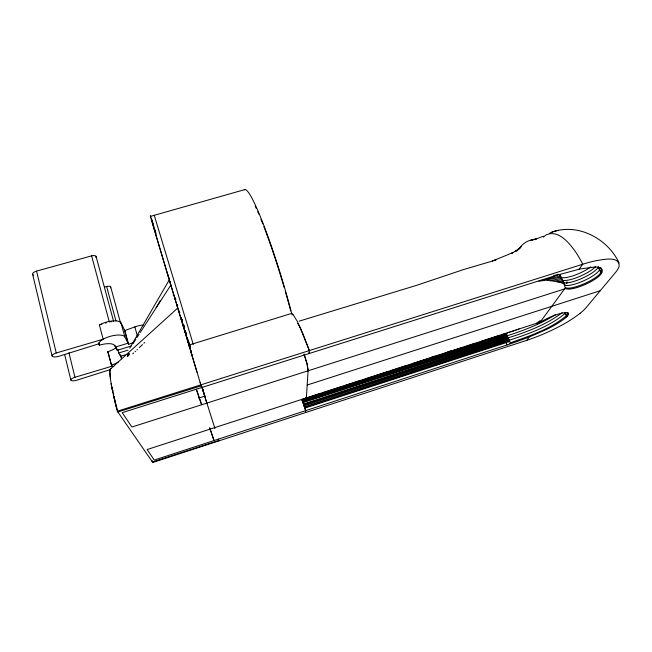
<?xml version="1.0" encoding="UTF-8"?>
<svg xmlns="http://www.w3.org/2000/svg" width="652" height="652" viewBox="0 0 652 652"><rect width="100%" height="100%" fill="white"/><g stroke="black" fill="none" stroke-linecap="round" stroke-linejoin="round"><path stroke-width="0.98" d="M505.944 339.35L508.584 338.323L508.862 339.325M177.76 308.021L110.571 368.918L109.919 371.436L110.18 376.848M308.103 370.825L307.108 364.077L304.158 354.321M560.035 274.777L559.986 275.022A19.853 17.791 15.3 0 0 561.193 277.67L561.233 277.776A19.796 5.086 -24.3 0 0 561.046 278.657M560.753 276.505L559.734 274.622M561.299 277.532L560.687 276.725M109.911 371.558C109.12 370.303 111.794 368.013 110.653 368.845M305.576 412.569L305.69 410.646L301.786 399.293M292.96 314.476L297.239 321.24L302.764 333.335L309.333 350.58L309.154 353.523A21.011 2.396 72.6 0 0 308.885 352.716M306.464 397.859L306.244 398.641L305.503 397.932M173.465 293.889L173.269 295.128M600.313 267.719L599.596 269.806L598.186 266.986M509.864 341.526L510.386 343.229M600.745 267.646L601.674 269.643L600.908 272.446A19.837 4.931 -24.2 0 1 580.174 285.356A19.837 4.931 -24.2 0 1 564.942 285.739L564.885 285.348A19.943 17.889 16.2 0 1 563.76 282.976L563.687 282.829A19.919 17.857 15.9 0 1 562.489 280.303L562.48 280.148A19.878 17.816 15.6 0 1 561.29 277.874L561.641 278.714M563.026 281.582L561.771 278.567M559.986 274.989L559.97 275.03A19.707 5.118 -24.4 0 0 559.84 276.301M562.464 280.197L562.456 280.213A19.788 5.029 -24.3 0 0 562.309 280.686M601.698 272.854L601.437 273.384A19.91 4.923 -24.2 0 1 584.062 284.948A19.91 4.923 -24.2 0 1 565.806 288.534L131.924 427.019L122.217 412.659L554.224 276A20.416 5.306 -23.8 0 1 556.425 275.356L580.272 268.934L595.137 267.002M600.94 272.528L600.924 272.503A19.984 17.922 16.5 0 1 601.429 273.392L600.891 272.454A19.943 17.889 16.2 0 0 599.636 269.895L599.587 269.806A19.919 17.857 15.9 0 0 598.291 267.255L598.373 266.953M129.74 348.144L169.3 279.847L169.553 280.653M156.138 307.76L160.196 300.768M133.041 343.628L135.779 339.39M136.879 337.687L139.072 334.289M140.164 332.593L170.865 285.046M116.838 409.26L117.344 411.216L152.772 462.472L526.792 340.311L529.228 337.002L547.167 329.154A38.444 8.81 -23 0 0 566.401 317.027M540.166 322.129L564.575 288.926M579.09 269.186L582.733 264.239A55.664 13.92 -23.9 0 1 596.882 260.539C603.41 259.635 619.669 255.592 619.131 266.366A65.355 16.333 -23.8 0 1 615.594 272.332L586.295 307.426A58.916 13.594 -23 0 1 580.125 313.286M127.605 355.723L128.909 354.264L127.572 355.699M144.54 342.512L143.88 343.188M142.495 344.574L140.359 346.668M139.284 347.712L139.821 347.19M565.789 312.773A17.531 4.026 -23.2 0 1 565.317 313.253C548.609 327.361 526.539 334.509 506.547 341.183M136.92 349.953L137.376 349.529M135.086 351.656L135.543 351.232M133.701 352.928L132.78 353.775M566.327 317.043L566.914 316.497L566.482 315.715A17.637 14.531 40.2 0 1 566.906 316.505A17.596 3.977 -23.2 0 0 561.967 313.164A17.596 3.977 -23.2 0 0 541.282 321.77L147.14 449.546L154.247 460.059L507.093 344.932A17.205 3.896 -22.5 0 0 508.976 344.289L512.545 343.05M562.146 312.683C545.618 325.348 524.232 332.911 505.365 338.698M580.125 313.286C567.868 322.83 553.793 329.757 539.489 335.666A49.495 11.32 -23 0 1 526.792 340.311M555.39 314.68C539.872 324.663 520.638 331.542 504.077 336.774M541.282 321.77L539.554 322.813M543.336 236.244L534.917 239.398L536.311 238.982C529.44 239.7 522.774 242.593 519.188 248.844L520.198 247.613L516.726 250.93L521.307 246.57L515.153 251.444L516.384 250.718L511.763 253.163L513.034 252.552L492.423 261.044L463.433 269.602L416.424 285.397L299.219 321.134M551.6 232.308C577.599 222.462 607.868 238.681 619.123 263.033M549.669 233.114L553.01 231.713M506.588 333.759L503.262 334.973M506.685 334.085L503.409 335.275M506.302 333.506L504.958 334.02M506.751 334.386L503.499 335.568M504.029 336.049L506.93 334.989L507.24 335.47M505.218 338.054L508.136 337.434M528.878 337.141L517.501 341.338M507.81 337.108L507.476 336.293L505.031 337.198M492.423 261.044L496.555 259.48L495.267 259.961M505.357 333.522L504.998 333.661M518.544 329.138L519.073 328.942M98.843 343.808L59.022 356.245A5.575 1.948 -13.9 0 1 52.258 356.294A5.575 1.948 -13.9 0 1 56.251 352.985L103.155 339.219L99.406 324.957A13.415 4.939 -14.8 0 1 112.397 320.963A13.415 4.939 -14.8 0 1 121.019 322.936L124.85 336.97L128.599 344.321L133.179 342.65M121.019 322.936L124.834 330.556L134.85 326.913A12.828 4.605 -15.7 0 1 143.473 324.973M517.492 329.521L516.449 329.904M504.599 334.15L503.091 334.672M514.844 330.482L515.39 330.287M513.76 330.866L512.692 331.24M516.963 341.526L515.887 341.909M511.062 331.803L511.624 331.607M507.158 342.292C510.467 341.599 509.587 340.148 506.751 341.713M503.605 334.158L503.051 334.346M515.324 342.104L513.1 342.862M509.954 332.186L508.845 332.561M504.509 337.377L503.857 337.589M507.207 333.115L507.753 332.927M505.333 339.562L504.835 339.725A17.213 5.632 70.6 0 0 504.958 340.222L505.186 340.735A17.221 5.632 70.6 0 0 505.414 341.257L506.042 342.667A17.245 5.64 70.5 0 0 507.093 344.932M503.67 336.171L503.311 336.285A17.172 5.615 70.7 0 0 503.425 336.774M506.417 342.544L304.802 408.087M510.508 342.74C529.791 335.861 550.451 329.162 566.458 315.649A17.531 3.977 -23.2 0 0 567.916 312.634M303.702 404.884L504.754 339.749L504.298 338.738A17.197 5.623 70.6 0 1 504.159 338.412L303.416 404.044M504.452 338.999L303.62 404.631M304.044 405.886L508.886 339.415L509.253 339.945M505.536 341.526L304.427 406.995L304.712 407.834M304.614 407.549L505.765 342.039M431.665 357.149L434.525 356.22M447.842 351.909L450.687 350.988M301.876 399.546L320.377 393.547M324.068 392.357L326.831 391.461M327.752 391.159L340.605 386.995M344.256 385.813L352.479 383.148M353.392 382.846L358.853 381.078M366.131 378.722L372.463 376.669M374.272 376.082L378.804 374.615M379.7 374.321L386.913 371.99M392.382 370.214L403.009 366.766M403.979 366.457L406.864 365.519M412.635 363.653L415.52 362.716M416.481 362.406L428.926 358.372M429.88 358.062L441.322 354.354M442.268 354.044L463.099 347.296M466.873 346.073L475.341 343.327M480.964 341.501L489.391 338.771M490.328 338.469L499.644 335.454M301.982 399.863L502.643 335.006M302.096 400.198L502.782 335.299M302.21 400.524L502.92 335.617M302.316 400.825L502.969 335.739L503.23 336.318L302.447 401.224M302.756 402.121L503.515 336.954L503.8 337.614A17.188 5.623 70.6 0 0 504.012 338.086L504.159 338.412M302.919 402.602L503.8 337.614M218.477 439.375L218.819 440.499L152.438 461.991L152.038 460.508M307.247 385.006L600.256 290.71M198.607 398.095L204.818 396.114L202.177 387.345M110.123 369.66L76.887 380.181A5.118 1.654 -14.6 0 1 70.929 380.23A5.118 1.654 -14.6 0 1 74.964 377.28L112.291 366.106M117.344 411.216L582.733 264.239A54.336 22.029 70.6 0 0 574.942 250.938C568.65 242.446 558.56 229.879 546.588 234.679A64.108 25.86 70.4 0 0 543.483 237.157M200.091 382.479L201.126 385.878L117.865 411.974L117.278 409.725M538.845 281.183C543.939 280.792 554.249 278.127 561.119 277.304M189.439 346.432L189.064 345.03L291.688 313.4A64.475 7.115 72.5 0 1 292.919 314.427M541.991 280.572L554.061 277.222L560.581 276.261M98.631 343.001L99.34 345.185A13.374 4.646 -14.9 0 1 114.573 345.495L117.246 350.303L131.272 346.025M117.784 349.423L118.729 352.968L127.996 350.132M125.265 354.827L120.571 356.269L120.049 354.338M150.579 216.342L245.087 189.528M99.406 324.957L101.899 324.24M105.624 323.156L106.243 322.976M104.548 287.108L106.635 286.513A3.627 1.475 -14.4 0 1 110.009 286.367A3.627 1.475 -14.4 0 1 110.432 287.817M33.537 275.225A5.379 2.298 -12.1 0 1 36.561 271.102L91.614 255.869A3.928 1.72 -13.7 0 1 95.273 255.78A3.928 1.72 -13.7 0 1 95.86 257.426M547.012 280.368L549.864 280.702L561.6 278.38M558.405 230.303L554.404 231.256M557.713 281.908L562.505 281.167A3.439 0.88 -23.9 0 1 562.839 281.151M555.74 274.973L556.523 274.826M531.779 240.001L533.214 239.773L530.883 240.14M561.877 279.716L554.208 281.126L560.981 282.609L563.149 282.381M557.81 274.622L559.872 274.549M550.516 280.8L553.996 281.11M560.989 282.609L564.151 283.954L564.917 285.486M565.61 288.38L565.26 287.842M298.323 324.394L298.665 324.924M305.47 397.875L306.334 398.535L308.119 370.165L307.068 363.906L304.06 354.052M116.382 347.361A12.779 4.45 -15 0 1 107.825 351.697L111.557 365.422A12.608 4.181 -15.6 0 0 113.766 366.668M599.604 269.838L600.883 272.43M107.825 351.697L108.036 352.072A12.535 4.328 -15.4 0 0 108.534 352.618M298.909 325.324L299.415 326.253M563.67 282.805L563.067 281.672M565.317 313.253L565.357 313.327A17.604 14.507 40 0 1 566.417 315.576L565.088 312.675M118.729 352.968L121.28 357.549A12.853 4.303 -15.2 0 1 121.37 358.844M299.553 326.505L300.107 327.614M300.246 327.907L309.333 350.58M564.151 283.922L563.776 283.049M502.847 335.462L503.034 335.886M599.547 269.716L599.587 269.806A19.829 4.98 -24.2 0 1 582.578 281.281A19.829 4.98 -24.2 0 1 564.257 285.014M565.284 313.172L565.3 313.196A17.58 14.483 39.8 0 0 564.966 312.414M177.54 305.568L177.311 304.769L177.54 305.576M175.47 298.746L175.706 299.496L175.47 298.755M564.738 284.68L564.779 284.794A6.528 4.14 -0.5 0 1 564.876 285.095L564.901 285.364M196.448 389.383L201.639 404.762L196.268 389.236M209.944 428.47L214.011 440.556L209.577 427.582M302.691 401.925L302.52 401.436M304.337 406.726L304.142 406.155M303.18 403.343L303.001 402.822M303.962 405.642L303.783 405.104M304.851 408.217L304.989 408.633A17.889 1.712 72.4 0 0 305.69 410.646M218.819 440.499L218.673 439.97M189.814 345.845L190.05 346.514L189.887 345.804M170.343 283.278L169.3 279.847L201.664 387.524M202.112 388.103L214.875 428.266L214.614 427.313M218.387 439.138L218.942 440.866M192.283 356.269L191.729 354.549L197.002 372.17M181.916 319.684L182.136 320.336L182.014 319.887M189.439 344.672L189.227 344.02M200.8 384.859L201.126 385.878M167.271 273.033L169.096 278.771M175.103 298.127L175.714 300.05M177.197 304.859L177.605 306.163M179.235 311.273L179.602 312.447M184.296 327.1L183.383 324.215L184.263 327.231M179.031 310.865L179.634 312.773L179.308 311.713M185.494 331.526L185.307 330.89L185.518 331.656M188.713 342.39L188.404 341.403M181.321 317.777L181.509 318.38M187.817 339.496L188.061 340.295M187.075 337.1L187.458 338.347M177.417 304.647L177.654 305.413M183.945 326.391L184.206 327.255M183.701 326.122L184.239 327.899L183.171 324.093M185.763 332.846L186.219 334.346M182.242 320.368L182.047 319.724L182.234 320.238M181.403 318.608L181.989 320.531M193.277 344.443L154.247 215.307M179.471 311.721L179.765 312.691M174.907 298.363L175.315 299.7M188.583 341.558L190.066 346.538M181.142 317.402L182.307 321.281M185.201 330.857L186.676 335.813M187.238 337.63L190.172 347.443M175.127 297.842L175.665 299.651M184.06 326.106L184.304 326.921M185.967 332.471L186.195 333.237M184.141 327.157L183.905 326.359M177.417 304.916L177.646 305.666M181.452 317.98L181.631 318.575M189.064 345.03L189.618 346.913M191.15 352.414L191.867 354.859M190.637 350.629L191.166 352.455M190.669 350.743L190.042 348.559M189.854 347.915L190.074 348.673M189.879 348.005L189.748 347.54A96.015 0.497 73.1 0 1 186.863 337.752M189.43 346.408L189.748 347.54A98.713 0.505 73.1 0 1 161.451 253.669A98.713 0.505 73.1 0 1 150.84 217.051M134.85 326.913L137.311 335.739M124.834 330.556L128.599 344.321M124.255 329.407L128.028 343.213L115.437 347.051L114.948 345.201M204.818 396.114L206.725 403.14M110.685 286.872L120.571 323.139M152.454 461.306L152.772 462.472M106.635 286.513L115.958 320.923M96.064 256.391L113.587 321.346M120.767 355.625L121.28 357.549M116.773 348.518L117.246 350.303M91.614 255.869L109.349 322.072M108.036 352.072L111.557 365.422M98.851 343.302L99.34 345.185M116.855 409.317L116.472 407.81M117.05 408.837L116.61 407.068M116.227 406.856L116.496 407.907M116.023 406.049L116.26 406.978M115.869 405.43L116.105 406.375M115.64 404.493L115.909 405.585M115.461 403.759L115.681 404.672M68.933 352.781L74.964 377.28M116.39 406.196L115.975 404.46M115.298 403.099L115.526 404.028M64.629 354.484L70.832 379.92M115.135 402.406L115.347 403.303M114.964 401.722L115.184 402.634M36.561 271.11L56.251 352.985M115.021 401.958L114.646 400.361M32.616 274.248L52.087 355.951M114.752 400.817L114.858 401.265M115.771 403.604L115.38 401.917M114.499 399.757L114.711 400.63M114.328 399.024L114.54 399.912M114.198 398.462L114.402 399.326M114.027 397.704L114.23 398.584M113.904 397.182L114.1 398.03M113.929 397.272L113.717 396.343M113.627 395.927L113.733 396.408M115.094 400.67L114.825 399.44M113.529 395.511L113.635 395.976M113.44 395.104L113.538 395.552M113.448 395.128L112.91 392.643M112.82 392.243L112.918 392.683M112.739 391.844L112.829 392.284M114.393 397.427L114.141 396.245M112.657 391.445L112.747 391.893M112.576 391.045L112.666 391.51M112.429 390.352L112.592 391.118M112.331 389.872L112.494 390.654M112.258 389.488L112.356 389.977M112.177 389.105L112.274 389.603M112.103 388.731L112.201 389.228M112.03 388.356L112.128 388.861M113.758 394.33L113.611 393.572M111.957 387.981L112.054 388.494M111.883 387.606L111.989 388.127M111.818 387.239L111.916 387.769M111.745 386.88L111.851 387.41M111.679 386.514L111.777 387.052M111.614 386.155L111.712 386.701M111.549 385.805L111.647 386.351M111.484 385.454L111.582 386.008M111.419 385.104L111.516 385.658M111.459 385.324L111.223 383.987M111.394 384.982L111.28 384.321M113.138 391.021L113.016 390.312M111.166 383.661L111.239 384.077M111.182 383.743L110.506 379.415M110.392 378.576L110.506 379.448M110.4 378.633L109.927 373.596M110.367 378.364L110.286 377.769M109.919 373.441L109.895 372.7M510.141 343.115A10.188 8.28 76.2 0 1 509.97 343.718M536.58 322.968A17.604 14.507 40 0 0 536.938 323.685L537.248 323.669A17.531 3.977 -23.2 0 1 538.422 322.65M553.841 275.103A20.114 7.8 71.1 0 1 554.224 276M557.81 274.296A12.559 10.114 -14.7 0 1 557.59 274.981M590.891 266.847A19.707 5.118 -24.4 0 1 560.549 277.198M595.325 266.953A19.796 5.086 -24.3 0 1 578.137 277.084A19.796 5.086 -24.3 0 1 562.211 280.14M598.251 267.181A19.788 5.029 -24.3 0 1 581.307 278.673A19.788 5.029 -24.3 0 1 563.002 282.373M595.203 266.961A43.171 10.815 -23.9 0 1 601.796 272.813M297.687 323.522A53.415 5.998 72.5 0 1 297.899 323.799M566.767 283.734A12.355 1.793 -80.7 0 1 566.922 281.664M563.923 283.612A3.252 0.823 -23.9 0 1 564.045 283.628M561.942 279.675A3.513 0.905 -24 0 1 562.22 279.7M563.206 282.34A3.496 0.888 -23.9 0 1 563.483 282.365M540.231 320.597A11.239 3.374 -47.2 0 1 538.144 321.958M537.338 323.84A5.852 0.725 11.9 0 1 537.183 323.857M205.07 396.913A98.713 0.505 73.1 0 1 201.941 386.921M191.264 352.219A98.713 0.505 73.1 0 1 190.677 350.295M151.321 218.485A98.713 0.505 73.1 0 1 154.108 227.23M154.646 228.942A98.713 0.505 73.1 0 1 155.51 231.713M244.264 189.805A97.107 9.829 73.2 0 1 292.088 314.973M203.668 392.357A96.015 0.497 73.1 0 1 202.03 387.109M191.166 351.835A96.015 0.497 73.1 0 1 190.637 350.108M185.763 334.142A96.015 0.497 73.1 0 1 184.663 330.531M183.84 327.809A96.015 0.497 73.1 0 1 182.747 324.215M181.647 320.597A96.015 0.497 73.1 0 1 180.832 317.923M177.368 306.481A96.015 0.497 73.1 0 1 176.782 304.541M169.055 278.95A96.015 0.497 73.1 0 1 151.663 220.262M151.403 219.259A96.015 0.497 73.1 0 1 153.636 225.828M155.282 231.069A96.015 0.497 73.1 0 1 156.121 233.758M255.152 205.967A94.45 9.56 73.2 0 1 256.252 208.322M257.776 211.745A94.45 9.56 73.2 0 1 258.811 214.133M260.955 219.284A94.45 9.56 73.2 0 1 262.797 223.897M263.881 226.684A94.45 9.56 73.2 0 1 284.166 287.491M285.291 291.346A94.45 9.56 73.2 0 1 290.678 310.898M118.395 361.933A12.853 4.303 -15.2 0 1 111.345 365.063M99.096 344.786A13.505 4.784 -15.1 0 1 109.552 336.53A13.505 4.784 -15.1 0 1 124.85 336.97M110.767 321.762A4.051 1.5 -14.9 0 1 111.842 321.672M129.072 353.694L127.792 355.234L129.063 353.677M128.819 354.647L127.433 356.122L128.811 354.639M128.77 355.038L127.36 356.473L128.754 355.038"/></g></svg>
